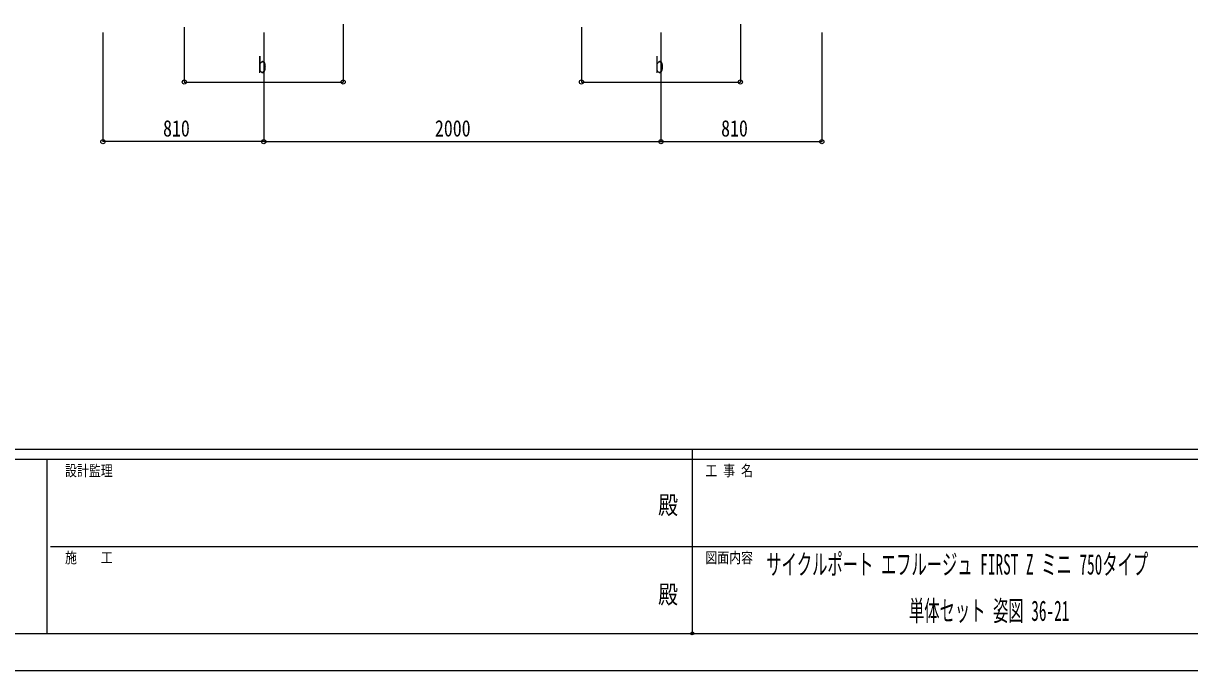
# Model space of a CAD drawing. Units: millimetres, scale not verified. Extents: x -10512 to 10512, y -7425 to 7425.
# Drawn here: x -3381 to 2492, y -7425 to -4167 of the extents above; entities that cross this region are included whole.
import ezdxf
from ezdxf.enums import TextEntityAlignment as Align

# ---------------------------------------------------------------- set-up
doc = ezdxf.new("R2010")
doc.units = ezdxf.units.MM
doc.header["$LTSCALE"] = 30
doc.header["$PDMODE"] = 32
doc.header["$PDSIZE"] = 15
for name, color, linetype in [('0-2_USER1', 3, 'Continuous'), ('0-6_YKK_D', 6, 'Continuous'), ('0-7_YKK_ZWAK', 7, 'Continuous')]:
    doc.layers.add(name, color=color, linetype=linetype)
doc.styles.add('ＭＳ ゴシック', font='')
doc.styles.get('ＭＳ ゴシック').set_extended_font_data('MS Gothic')

msp = doc.modelspace()

# ---------------------------------------------------------------- linework, layer by layer
at = {"layer": '0-6_YKK_D'}
for p, q in [((-2980.25, -4212.5), (-2980.25, -4763.5)), ((-2570.45, -4186.04), (-2570.45, -4463.5)), ((-2170.25, -4212.5), (-2170.25, -4763.5)), ((-2170.25, -4212.5), (-2170.25, -4763.5)), ((-1770.45, -4171.82), (-1770.45, -4463.5)), ((-570.45, -4186.04), (-570.45, -4463.5)), ((-170.25, -4212.5), (-170.25, -4763.5)), ((-170.25, -4212.5), (-170.25, -4763.5)), ((229.55, -4171.82), (229.55, -4463.5)), ((639.75, -4212.5), (639.75, -4763.5)), ((-2570.45, -4462.5), (-1770.45, -4462.5)), ((-570.45, -4462.5), (229.55, -4462.5)), ((-2170.25, -4762.5), (-2980.25, -4762.5)), ((-2170.25, -4762.5), (-170.25, -4762.5)), ((-170.25, -4762.5), (639.75, -4762.5))]:
    msp.add_line(p, q, dxfattribs=at)
for centre in [(-2570.45, -4462.5), (-1770.45, -4462.5), (-570.45, -4462.5), (229.55, -4462.5), (-2980.25, -4762.5), (-2170.25, -4762.5), (-2170.25, -4762.5), (-170.25, -4762.5), (-170.25, -4762.5), (639.75, -4762.5)]:
    msp.add_circle(centre, 10.62, dxfattribs=at)
at = {"layer": '0-7_YKK_ZWAK'}
for p, q in [((9737.55, -6312.5), (-9762.45, -6312.5)), ((-12.45, -6312.5), (-12.45, -7237.5)), ((-3262.45, -6362.5), (-9762.45, -6362.5)), ((-3262.45, -6362.5), (-3262.45, -7237.5)), ((-12.45, -6362.5), (-3262.45, -6362.5)), ((3237.55, -6362.5), (-12.45, -6362.5)), ((-3243.7, -6800), (-12.45, -6800)), ((-12.45, -6800), (3237.55, -6800)), ((-9762.45, -7237.5), (-3262.45, -7237.5)), ((-3262.45, -7237.5), (-12.45, -7237.5)), ((-12.45, -7237.5), (3237.55, -7237.5))]:
    msp.add_line(p, q, dxfattribs=at)
msp.add_lwpolyline([(-10512.5, -7425), (10512.5, -7425), (10512.5, 7425), (-10512.5, 7425)], close=True, dxfattribs=at)
msp.add_point((-12.45, -7237.5), dxfattribs=at)

# ---------------------------------------------------------------- texts
at = {"layer": '0-2_USER1', "style": 'ＭＳ ゴシック', "width": 0.55}
for s, p in [('サイクルポート エフルージュ FIRST Z ミニ 750タイプ', (360.02, -6972.08)), ('単体セット 姿図 36-21', (1078.68, -7205.42))]:
    msp.add_text(s, height=102.6, dxfattribs=at).set_placement(p, align=Align.BOTTOM_LEFT)
at = {"layer": '0-6_YKK_D', "style": 'ＭＳ ゴシック', "width": 0.8}
for s, p in [('b', (-2200.45, -4442.5)), ('b', (-200.45, -4442.5)), ('810', (-2677.25, -4761.5)), ('2000', (-1308.25, -4761.5)), ('810', (132.75, -4761.5))]:
    msp.add_text(s, height=82.48, dxfattribs=at).set_placement(p, align=Align.BOTTOM_LEFT)
at = {"layer": '0-7_YKK_ZWAK', "style": 'ＭＳ ゴシック', "width": 0.8}
for s, height, p in [('設計監理', 54.99, (-3170.78, -6462.5)), ('工 事 名', 54.99, (53.17, -6462.5)), ('殿', 91.64, (-184.17, -6664.58)), ('施\u3000\u3000工', 54.99, (-3170.78, -6900)), ('図面内容', 54.99, (53.17, -6900)), ('殿', 91.64, (-184.17, -7114.58))]:
    msp.add_text(s, height=height, dxfattribs=at).set_placement(p, align=Align.BOTTOM_LEFT)

doc.saveas('drawing.dxf')
